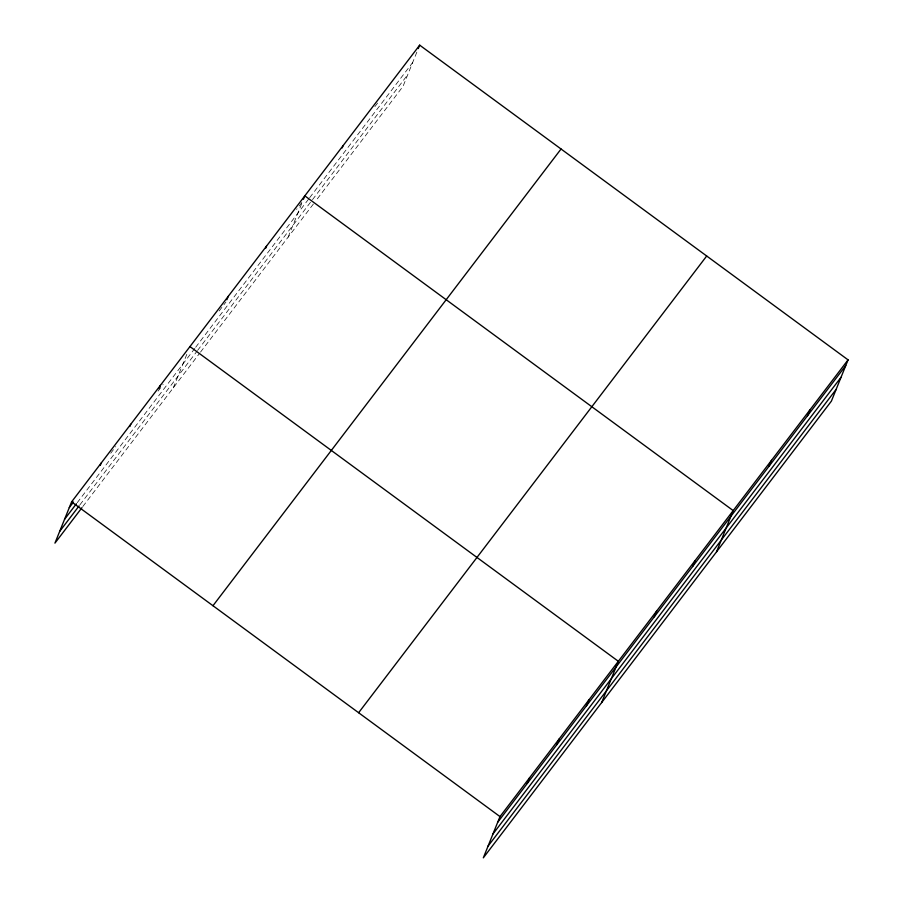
<?xml version="1.0" encoding="UTF-8"?>
<svg xmlns="http://www.w3.org/2000/svg" width="903" height="903" viewBox="0 0 903 903"><rect width="100%" height="100%" fill="white"/><g stroke="black" fill="none" stroke-linecap="round" stroke-linejoin="round"><path stroke-width="0.68" stroke-dasharray="4.51 3.39" d="M173.286 387.839L187.655 352.283M288.147 237.128L302.516 201.561L296.556 209.383M416.847 52.148L403.009 86.406L315.373 201.403M110.73 453.216L115.798 446.556M158.059 391.101L163.138 384.452M219.136 310.971L225.942 302.042M374.835 106.667L379.091 101.091M77.24 502.666L194.822 348.389M195.669 347.271L308.837 198.784M309.684 197.667L412.637 62.589M79.961 504.766L196.741 351.549M197.588 350.432L407.75 74.678M82.828 506.527L199.653 353.231M200.511 352.114L314.526 202.52"/><path stroke-width="1.35" d="M848.064 359.868L499.991 816.594L483.319 857.85L831.392 401.135L848.064 359.868L419.681 45.15L71.608 501.865L54.936 543.132L81.992 507.633M100.267 465.327L101.192 463.047M129.863 426.498L130.777 424.229M158.984 388.821L160.362 385.4M226.856 299.762L228.245 296.342M265.606 248.381L266.532 246.101M303.431 199.281L304.819 195.861L733.202 510.59L716.53 551.846M342.181 147.911L343.106 145.631M418.292 48.57L419.681 45.15M527.273 783.465L529.576 777.765M556.858 744.648L559.16 738.947M586.442 705.83L588.745 700.13M601.669 702.568L618.341 661.301L189.957 346.583M654.325 616.772L656.628 611.071M692.612 566.531L694.915 560.831M769.187 466.05L771.489 460.349M807.474 415.809L809.777 410.109M69.305 507.565L73.527 502.023M64.564 519.304L76.394 503.772M59.677 531.393L79.125 505.883M212.973 605.721L561.045 149.006M358.626 712.727L706.699 256.012M497.688 822.283L845.761 365.568M492.948 834.022L841.02 377.307M488.06 846.111L836.133 389.396M71.608 501.865L499.991 816.594"/></g></svg>
